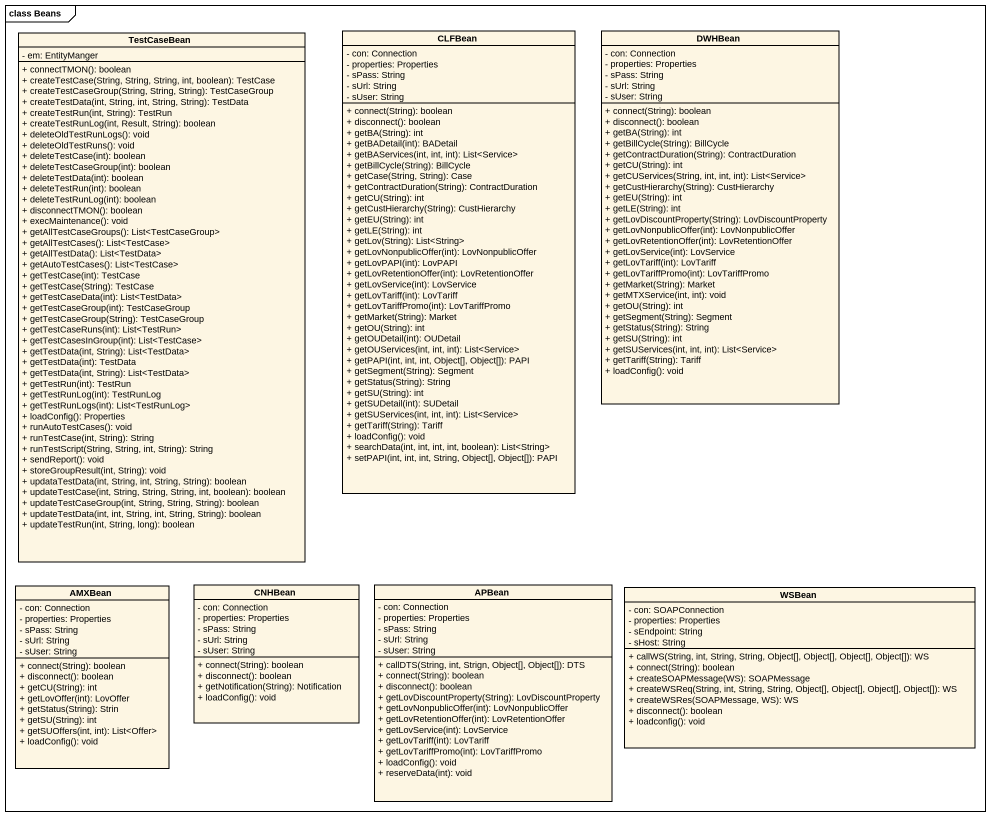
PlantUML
@startuml
mainframe class Beans
hide circle
hide empty members
skinparam classAttributeIconSize 0
class TestCaseBean {
  - em: EntityManger
  + connectTMON(): boolean
  + createTestCase(String, String, String, int, boolean): TestCase
  + createTestCaseGroup(String, String, String): TestCaseGroup
  + createTestData(int, String, int, String, String): TestData
  + createTestRun(int, String): TestRun
  + createTestRunLog(int, Result, String): boolean
  + deleteOldTestRunLogs(): void
  + deleteOldTestRuns(): void
  + deleteTestCase(int): boolean
  + deleteTestCaseGroup(int): boolean
  + deleteTestData(int): boolean
  + deleteTestRun(int): boolean
  + deleteTestRunLog(int): boolean
  + disconnectTMON(): boolean
  + execMaintenance(): void
  + getAllTestCaseGroups(): List<TestCaseGroup>
  + getAllTestCases(): List<TestCase>
  + getAllTestData(): List<TestData>
  + getAutoTestCases(): List<TestCase>
  + getTestCase(int): TestCase
  + getTestCase(String): TestCase
  + getTestCaseData(int): List<TestData>
  + getTestCaseGroup(int): TestCaseGroup
  + getTestCaseGroup(String): TestCaseGroup
  + getTestCaseRuns(int): List<TestRun>
  + getTestCasesInGroup(int): List<TestCase>
  + getTestData(int, String): List<TestData>
  + getTestData(int): TestData
  + getTestData(int, String): List<TestData>
  + getTestRun(int): TestRun
  + getTestRunLog(int): TestRunLog
  + getTestRunLogs(int): List<TestRunLog>
  + loadConfig(): Properties
  + runAutoTestCases(): void
  + runTestCase(int, String): String
  + runTestScript(String, String, int, String): String
  + sendReport(): void
  + storeGroupResult(int, String): void
  + updataTestData(int, String, int, String, String): boolean
  + updateTestCase(int, String, String, String, int, boolean): boolean
  + updateTestCaseGroup(int, String, String, String): boolean
  + updateTestData(int, int, String, int, String, String): boolean
  + updateTestRun(int, String, long): boolean
}
class CLFBean {
  - con: Connection
  - properties: Properties
  - sPass: String
  - sUrl: String
  - sUser: String
  + connect(String): boolean
  + disconnect(): boolean
  + getBA(String): int
  + getBADetail(int): BADetail
  + getBAServices(int, int, int): List<Service>
  + getBillCycle(String): BillCycle
  + getCase(String, String): Case
  + getContractDuration(String): ContractDuration
  + getCU(String): int
  + getCustHierarchy(String): CustHierarchy
  + getEU(String): int
  + getLE(String): int
  + getLov(String): List<String>
  + getLovNonpublicOffer(int): LovNonpublicOffer
  + getLovPAPI(int): LovPAPI
  + getLovRetentionOffer(int): LovRetentionOffer
  + getLovService(int): LovService
  + getLovTariff(int): LovTariff
  + getLovTariffPromo(int): LovTariffPromo
  + getMarket(String): Market
  + getOU(String): int
  + getOUDetail(int): OUDetail
  + getOUServices(int, int, int): List<Service>
  + getPAPI(int, int, int, Object[], Object[]): PAPI
  + getSegment(String): Segment
  + getStatus(String): String
  + getSU(String): int
  + getSUDetail(int): SUDetail
  + getSUServices(int, int, int): List<Service>
  + getTariff(String): Tariff
  + loadConfig(): void
  + searchData(int, int, int, int, boolean): List<String>
  + setPAPI(int, int, int, String, Object[], Object[]): PAPI
}
class DWHBean {
  - con: Connection
  - properties: Properties
  - sPass: String
  - sUrl: String
  - sUser: String
  + connect(String): boolean
  + disconnect(): boolean
  + getBA(String): int
  + getBillCycle(String): BillCycle
  + getContractDuration(String): ContractDuration
  + getCU(String): int
  + getCUServices(String, int, int, int): List<Service>
  + getCustHierarchy(String): CustHierarchy
  + getEU(String): int
  + getLE(String): int
  + getLovDiscountProperty(String): LovDiscountProperty
  + getLovNonpublicOffer(int): LovNonpublicOffer
  + getLovRetentionOffer(int): LovRetentionOffer
  + getLovService(int): LovService
  + getLovTariff(int): LovTariff
  + getLovTariffPromo(int): LovTariffPromo
  + getMarket(String): Market
  + getMTXService(int, int): void
  + getOU(String): int
  + getSegment(String): Segment
  + getStatus(String): String
  + getSU(String): int
  + getSUServices(int, int, int): List<Service>
  + getTariff(String): Tariff
  + loadConfig(): void
}
class AMXBean {
  - con: Connection
  - properties: Properties
  - sPass: String
  - sUrl: String
  - sUser: String
  + connect(String): boolean
  + disconnect(): boolean
  + getCU(String): int
  + getLovOffer(int): LovOffer
  + getStatus(String): Strin
  + getSU(String): int
  + getSUOffers(int, int): List<Offer>
  + loadConfig(): void
}
class CNHBean {
  - con: Connection
  - properties: Properties
  - sPass: String
  - sUrl: String
  - sUser: String
  + connect(String): boolean
  + disconnect(): boolean
  + getNotification(String): Notification
  + loadConfig(): void
}
class APBean {
  - con: Connection
  - properties: Properties
  - sPass: String
  - sUrl: String
  - sUser: String
  + callDTS(String, int, Strign, Object[], Object[]): DTS
  + connect(String): boolean
  + disconnect(): boolean
  + getLovDiscountProperty(String): LovDiscountProperty
  + getLovNonpublicOffer(int): LovNonpublicOffer
  + getLovRetentionOffer(int): LovRetentionOffer
  + getLovService(int): LovService
  + getLovTariff(int): LovTariff
  + getLovTariffPromo(int): LovTariffPromo
  + loadConfig(): void
  + reserveData(int): void
}
class WSBean {
  - con: SOAPConnection
  - properties: Properties
  - sEndpoint: String
  - sHost: String
  + callWS(String, int, String, String, Object[], Object[], Object[], Object[]): WS
  + connect(String): boolean
  + createSOAPMessage(WS): SOAPMessage
  + createWSReq(String, int, String, String, Object[], Object[], Object[], Object[]): WS
  + createWSRes(SOAPMessage, WS): WS
  + disconnect(): boolean
  + loadconfig(): void
}
@enduml
